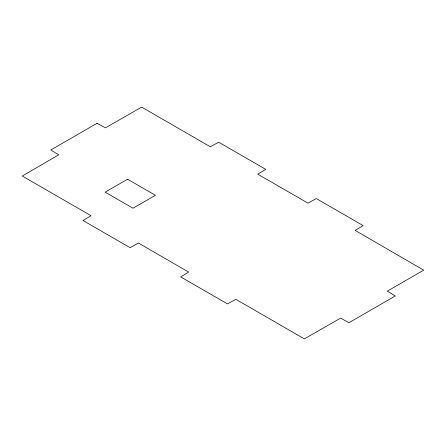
<?xml version="1.0" encoding="UTF-8"?>
<svg xmlns="http://www.w3.org/2000/svg" width="446" height="446" viewBox="0 0 446 446"><rect width="100%" height="100%" fill="white"/><g stroke="black" fill="none" stroke-linecap="round" stroke-linejoin="round"><path stroke-width="0.67" d="M97.116 123.247L50.76 150.012L58.744 154.807L22.3 176.036L91.001 215.697L83.012 220.497L130.126 247.697L138.433 243.081L188.664 272.082L180.68 276.882L227.505 303.921L235.817 299.305L304.345 338.871L340.627 318.11L348.939 322.726L395.307 295.954L387.318 291.154L423.7 270.148L355.167 230.398L363.155 225.604L316.325 198.565L308.019 203.175L257.788 174.174L265.771 169.38L218.663 142.179L210.356 146.79L141.655 107.129L105.429 127.857L97.116 123.247M127.578 179.225L105.178 192.154L133.008 208.221L155.403 195.292L127.578 179.225"/></g></svg>
